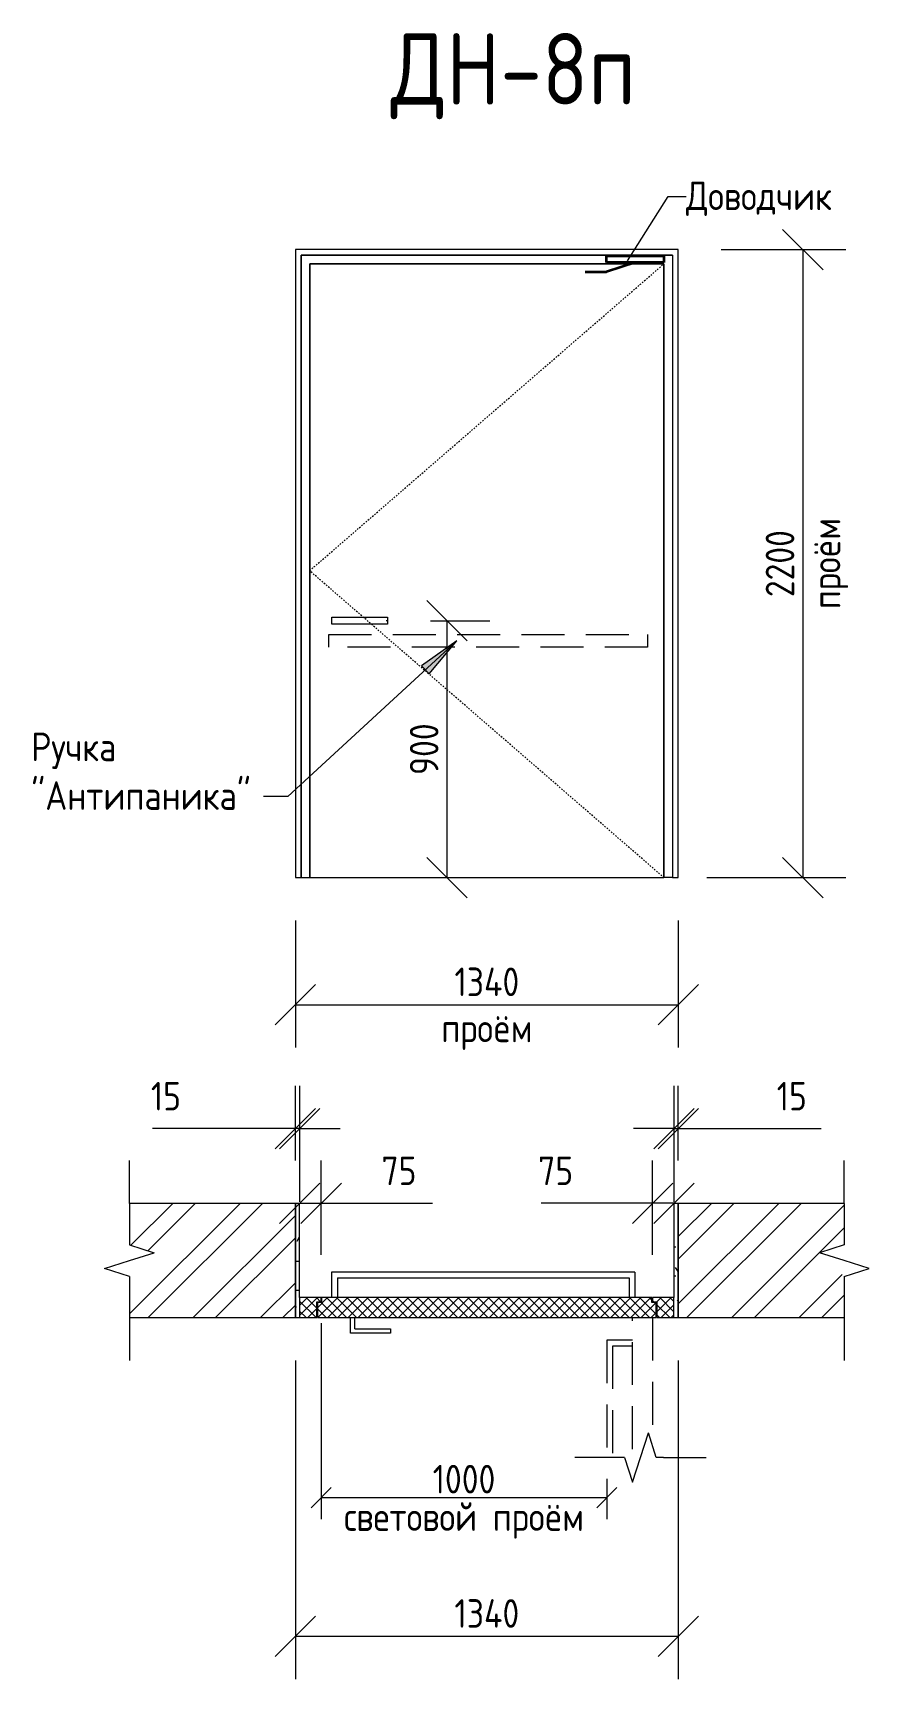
# Model space of a CAD drawing. Header units: millimetres. Extents: x -11345 to 411485, y -9810 to 73012.
# Drawn here: x -2171.2 to -2112.6, y 70978.6 to 71093.9 of the extents above; entities that cross this region are included whole.
import ezdxf

# ---------------------------------------------------------------- set-up
doc = ezdxf.new("R2010")
doc.units = ezdxf.units.MM
doc.linetypes.add('ADSK_Штриховая_ш2 п1_5', pattern=[4.5, 3, -1.5])
doc.linetypes.add('ADSK_Штриховая_ш3 п1_5', pattern=[4.5, 3, -1.5])
for name, color, linetype, lineweight in [('Аннотация', 7, 'Continuous', 18), ('Двери', 7, 'Continuous', 9), ('Заголовки', 7, 'Continuous', 20), ('Размеры', 7, 'Continuous', 5), ('Узлы', 7, 'Continuous', 18)]:
    doc.layers.add(name, color=color, linetype=linetype, lineweight=lineweight)
doc.layers.add('Линии', color=7, linetype='Continuous', lineweight=9, true_color=0x00a600)
doc.styles.add('GOST Common', font='GOST_Common.ttf', dxfattribs={"width": 0.9, "height": 125})
doc.styles.add('GOST Common_1', font='GOST_Common.ttf', dxfattribs={"width": 0.9, "height": 350})
doc.styles.add('GOST Common_3', font='GOST_Common.ttf', dxfattribs={"width": 0.9, "height": 250})
doc.styles.add('GOST Common_5', font='GOST_Common.ttf', dxfattribs={"width": 0.9, "height": 100})
doc.styles.add('GOST Common_6', font='GOST_Common.ttf', dxfattribs={"width": 0.9, "height": 200})
doc.dimstyles.new('ADSK_Основной_2_5_мм', dxfattribs={"dimscale": 304.8, "dimtxt": 251.428749, "dimasz": 0.463911, "dimexe": 0.492126, "dimexo": 0.492126, "dimgap": 0.098425, "dimtad": 1, "dimrnd": 0.01, "dimdsep": 46, "dimtxsty": 'GOST Common_3', "dimblk1": 'OBLIQUE', "dimblk2": 'OBLIQUE', "dimsah": 1, "dimcen": 0.09, "dimdle": 0.492126, "dimazin": 2, "dimtfac": 1, "dimtdec": 4, "dimtix": 1, "dimtmove": 0, "dimatfit": 3, "dimfxl": 1, "dimtvp": 1, "dimtolj": 1, "dimtzin": 0, "dimlwd": 20, "dimlwe": 20, "dimarcsym": 2})
doc.dimstyles.new('ADSK_Основной_2_5_мм_Округление_до_1_мм', dxfattribs={"dimscale": 304.8, "dimtxt": 250, "dimasz": 0.463911, "dimexe": 0.492126, "dimexo": 0.492126, "dimgap": 0.098425, "dimtad": 1, "dimdec": 0, "dimdsep": 46, "dimtxsty": 'GOST Common_3', "dimblk1": 'OBLIQUE', "dimblk2": 'OBLIQUE', "dimsah": 1, "dimcen": 0.09, "dimdle": 0.492126, "dimazin": 2, "dimtfac": 1, "dimtdec": 0, "dimtix": 1, "dimtmove": 0, "dimatfit": 3, "dimfxl": 1, "dimtvp": 1, "dimtolj": 1, "dimtzin": 0, "dimlwd": 20, "dimlwe": 20, "dimarcsym": 2})
doc.dimstyles.new('ADSK_Основной_2_5_мм_Округление_до_1_мм_1', dxfattribs={"dimscale": 304.8, "dimtxt": 251.428749, "dimasz": 0.463911, "dimexe": 0.492126, "dimexo": 0.492126, "dimgap": 0.098425, "dimtad": 1, "dimdec": 0, "dimdsep": 46, "dimtxsty": 'GOST Common_3', "dimblk1": 'OBLIQUE', "dimblk2": 'OBLIQUE', "dimsah": 1, "dimcen": 0.09, "dimdle": 0.492126, "dimazin": 2, "dimtfac": 1, "dimtdec": 4, "dimtix": 1, "dimtmove": 1, "dimatfit": 3, "dimfxl": 1, "dimtvp": 1, "dimtolj": 1, "dimtzin": 0, "dimlwd": 20, "dimlwe": 20, "dimarcsym": 2})
doc.dimstyles.new('ADSK_Основной_2_5_мм_Округление_до_1_мм_min_световой_проём', dxfattribs={"dimscale": 304.8, "dimtxt": 125.714375, "dimasz": 0.231955, "dimexe": 0.246063, "dimexo": 0.246063, "dimgap": 0.049213, "dimtad": 1, "dimdec": 0, "dimdsep": 46, "dimtxsty": 'GOST Common_1', "dimblk1": 'OBLIQUE', "dimblk2": 'OBLIQUE', "dimsah": 1, "dimcen": 0.09, "dimdle": 0.246063, "dimazin": 2, "dimtfac": 1, "dimtdec": 4, "dimtix": 1, "dimtmove": 0, "dimatfit": 3, "dimfxl": 1, "dimtvp": 1, "dimtolj": 1, "dimtzin": 0, "dimlwd": 20, "dimlwe": 20, "dimarcsym": 2})
pattern_1 = [(45, (-2141.74805, 70970.2322), (-0.3535534, 0.3535534), []), (135, (-2141.74805, 70970.2322), (-0.3535534, -0.3535534), [])]

# ---------------------------------------------------------------- blocks, each defined once
blk = doc.blocks.new('Family - ___-2674041-ДН-8п')
at = {"layer": 'Двери'}
for p, q in [((787.2, 5423.5), (-552.8, 5423.5)), ((-552.8, 5423.5), (-552.8, 3223.5)), ((787.2, 3223.5), (787.2, 5423.5)), ((-532.8, 3223.5), (-532.8, 5403.5)), ((-532.8, 5403.5), (767.2, 5403.5)), ((767.2, 5403.5), (-532.8, 5403.5)), ((-532.8, 5403.5), (-532.8, 3223.5)), ((-502.8, 5373.5), (-502.8, 3223.5)), ((737.2, 5373.5), (-502.8, 5373.5)), ((-502.8, 5373.5), (737.2, 5373.5)), ((-502.8, 3223.5), (-502.8, 5373.5)), ((737.2, 3223.5), (737.2, 5373.5)), ((737.2, 5373.5), (737.2, 3223.5)), ((767.2, 5403.5), (767.2, 3223.5)), ((767.2, 5403.5), (767.2, 3223.5)), ((-552.8, 3223.5), (-532.8, 3223.5)), ((-532.8, 3223.5), (-502.8, 3223.5)), ((-502.8, 3223.5), (737.2, 3223.5)), ((767.2, 3223.5), (737.2, 3223.5)), ((767.2, 3223.5), (787.2, 3223.5))]:
    blk.add_line(p, q, dxfattribs=at)
at = {"layer": 'Двери', "linetype": 'ADSK_Штриховая_ш2 п1_5'}
for p, q in [((-502.8, 4298.5), (737.2, 5373.5)), ((737.2, 3223.5), (-502.8, 4298.5))]:
    blk.add_line(p, q, dxfattribs=at)
blk = doc.blocks.new('ADSK_Обрыв_Линия - По умолчанию-6397007-ДН-8п')
at = {"layer": 'Узлы'}
for p, q in [((1368.4, 2082.2), (1368.4, 1937.2)), ((1368.4, 1825.9), (1368.4, 1682.2))]:
    blk.add_line(p, q, dxfattribs=at)
blk = doc.blocks.new('ADSK_Обрыв_Линия - По умолчанию-6396943-ДН-8п')
at = {"layer": 'Узлы'}
for p, q in [((-1133.8, 2082.2), (-1133.8, 1937.2)), ((-1133.8, 1825.9), (-1133.8, 1682.2))]:
    blk.add_line(p, q, dxfattribs=at)
blk = doc.blocks.new('ADSK_Обрыв_Линия - По умолчанию-6405608-ДН-8п')
at = {"layer": 'Узлы'}
for p, q in [((598.8, 1192.2), (575.2, 1192.2)), ((735.2, 1192.2), (710.2, 1192.2))]:
    blk.add_line(p, q, dxfattribs=at)
blk = doc.blocks.new('_Oblique')
at = {"color": 0, "linetype": 'ByBlock', "lineweight": -2}
blk.add_line((-0.5, -0.5), (0.5, 0.5), dxfattribs=at)
blk = doc.blocks.new('*D791')
at = {"layer": 'Defpoints', "color": 0, "transparency": 16777216}
for p in [(-2152.8, 71034.7), (-2126, 71034.7), (-2126, 71025.8)]:
    blk.add_point(p, dxfattribs=at)
at = {"layer": 'Размеры', "color": 0, "transparency": 16777216}
for p, q in [((-2152.8, 71031.7), (-2152.8, 71022.8)), ((-2126, 71031.7), (-2126, 71022.8)), ((-2152.81, 71025.8), (-2126, 71025.8))]:
    blk.add_line(p, q, dxfattribs=at)
at = {"layer": 'Размеры', "color": 0, "transparency": 16777216, "xscale": 2.828, "yscale": 2.828, "zscale": 2.828, "rotation": 180}
blk.add_blockref('_Oblique', (-2152.8, 71025.8), dxfattribs=at)
at = {"layer": 'Размеры', "color": 0, "transparency": 16777216, "xscale": 2.828, "yscale": 2.828, "zscale": 2.828}
blk.add_blockref('_Oblique', (-2126, 71025.8), dxfattribs=at)
at = {"layer": 'Размеры', "color": 0, "lineweight": 20, "transparency": 16777216, "char_height": 2, "width": 9.7162, "attachment_point": 5, "style": 'GOST Common_5'}
for s, insert in [('\\A1;1340', (-2139.4, 71027.4)), ('\\A1;проём', (-2139.4, 71023.9))]:
    blk.add_mtext(s, dxfattribs=dict(at, insert=insert))
blk = doc.blocks.new('*D792')
at = {"layer": 'Defpoints', "color": 0, "transparency": 16777216}
for p in [(-2126, 71078.7), (-2127, 71034.7), (-2117.28, 71034.7)]:
    blk.add_point(p, dxfattribs=at)
at = {"layer": 'Размеры', "color": 0, "transparency": 16777216}
for p, q in [((-2123, 71078.7), (-2114.28, 71078.7)), ((-2117.28, 71078.71), (-2117.28, 71034.69)), ((-2124, 71034.7), (-2114.28, 71034.7))]:
    blk.add_line(p, q, dxfattribs=at)
at = {"layer": 'Размеры', "color": 0, "transparency": 16777216, "xscale": 2.828, "yscale": 2.828, "zscale": 2.828}
for p, rotation in [((-2117.28, 71078.7), 90), ((-2117.28, 71034.7), 270)]:
    blk.add_blockref('_Oblique', p, dxfattribs=dict(at, rotation=rotation))
at = {"layer": 'Размеры', "color": 0, "lineweight": 20, "transparency": 16777216, "char_height": 2, "width": 9.7162, "attachment_point": 5, "rotation": 90, "style": 'GOST Common_5'}
for s, insert in [('\\A1;проём', (-2115.38, 71056.7)), ('\\A1;2200', (-2118.88, 71056.7))]:
    blk.add_mtext(s, dxfattribs=dict(at, insert=insert))
blk = doc.blocks.new('*D793')
at = {"layer": 'Defpoints', "color": 0, "transparency": 16777216}
for p in [(-2126.3, 71017.12), (-2126.3, 71011.88), (-2126, 71011.88)]:
    blk.add_point(p, dxfattribs=at)
at = {"layer": 'Размеры', "color": 0, "transparency": 16777216}
for p, q in [((-2126.3, 71014.88), (-2126.3, 71020.12)), ((-2126, 71014.88), (-2126, 71020.12)), ((-2126.3, 71017.12), (-2129.13, 71017.12)), ((-2126.3, 71017.12), (-2126, 71017.12)), ((-2126, 71017.12), (-2116, 71017.12))]:
    blk.add_line(p, q, dxfattribs=at)
at = {"layer": 'Размеры', "color": 0, "transparency": 16777216, "xscale": 2.828, "yscale": 2.828, "zscale": 2.828}
blk.add_blockref('_Oblique', (-2126.3, 71017.12), dxfattribs=at)
at = {"layer": 'Размеры', "color": 0, "transparency": 16777216, "xscale": 2.828, "yscale": 2.828, "zscale": 2.828, "rotation": 180}
blk.add_blockref('_Oblique', (-2126, 71017.12), dxfattribs=at)
at = {"layer": 'Размеры', "color": 0, "lineweight": 20, "transparency": 16777216, "insert": (-2119.11, 71020.39), "char_height": 2, "width": 3.2217, "attachment_point": 1, "line_spacing_factor": 1.022761, "style": 'GOST Common_5'}
blk.add_mtext('\\A1;15', dxfattribs=at)
blk = doc.blocks.new('*D794')
at = {"layer": 'Defpoints', "color": 0, "transparency": 16777216}
for p in [(-2152.8, 71017.12), (-2152.8, 71011.88), (-2152.5, 71011.88)]:
    blk.add_point(p, dxfattribs=at)
at = {"layer": 'Размеры', "color": 0, "transparency": 16777216}
for p, q in [((-2152.8, 71014.88), (-2152.8, 71020.12)), ((-2152.5, 71014.88), (-2152.5, 71020.12)), ((-2152.8, 71017.12), (-2162.81, 71017.12)), ((-2152.5, 71017.12), (-2152.8, 71017.12)), ((-2152.5, 71017.12), (-2149.68, 71017.12))]:
    blk.add_line(p, q, dxfattribs=at)
at = {"layer": 'Размеры', "color": 0, "transparency": 16777216, "xscale": 2.828, "yscale": 2.828, "zscale": 2.828}
blk.add_blockref('_Oblique', (-2152.8, 71017.12), dxfattribs=at)
at = {"layer": 'Размеры', "color": 0, "transparency": 16777216, "xscale": 2.828, "yscale": 2.828, "zscale": 2.828, "rotation": 180}
blk.add_blockref('_Oblique', (-2152.5, 71017.12), dxfattribs=at)
at = {"layer": 'Размеры', "color": 0, "lineweight": 20, "transparency": 16777216, "insert": (-2162.92, 71020.39), "char_height": 2, "width": 3.2217, "attachment_point": 1, "line_spacing_factor": 1.022761, "style": 'GOST Common_5'}
blk.add_mtext('\\A1;15', dxfattribs=at)
blk = doc.blocks.new('*D795')
at = {"layer": 'Defpoints', "color": 0, "transparency": 16777216}
for p in [(-2127.8, 71011.89), (-2126.3, 71008.99), (-2127.8, 71005.28)]:
    blk.add_point(p, dxfattribs=at)
at = {"layer": 'Размеры', "color": 0, "transparency": 16777216}
for p, q in [((-2127.8, 71008.28), (-2127.8, 71014.89)), ((-2126.3, 71011.99), (-2126.3, 71014.89)), ((-2127.8, 71011.89), (-2135.6, 71011.89)), ((-2126.3, 71011.89), (-2127.8, 71011.89))]:
    blk.add_line(p, q, dxfattribs=at)
at = {"layer": 'Размеры', "color": 0, "transparency": 16777216, "xscale": 2.828, "yscale": 2.828, "zscale": 2.828, "rotation": 180}
blk.add_blockref('_Oblique', (-2127.8, 71011.89), dxfattribs=at)
at = {"layer": 'Размеры', "color": 0, "transparency": 16777216, "xscale": 2.828, "yscale": 2.828, "zscale": 2.828}
blk.add_blockref('_Oblique', (-2126.3, 71011.89), dxfattribs=at)
at = {"layer": 'Размеры', "color": 0, "lineweight": 20, "transparency": 16777216, "insert": (-2135.81, 71015.16), "char_height": 2, "width": 3.7842, "attachment_point": 1, "line_spacing_factor": 1.022761, "style": 'GOST Common_5'}
blk.add_mtext('\\A1;75', dxfattribs=at)
blk = doc.blocks.new('*D796')
at = {"layer": 'Defpoints', "color": 0, "transparency": 16777216}
for p in [(-2152.5, 71011.89), (-2152.5, 71008.99), (-2151, 71005.28)]:
    blk.add_point(p, dxfattribs=at)
at = {"layer": 'Размеры', "color": 0, "transparency": 16777216}
for p, q in [((-2152.5, 71011.99), (-2152.5, 71014.89)), ((-2151, 71008.28), (-2151, 71014.89)), ((-2152.5, 71011.89), (-2151, 71011.89)), ((-2151, 71011.89), (-2143.21, 71011.89))]:
    blk.add_line(p, q, dxfattribs=at)
at = {"layer": 'Размеры', "color": 0, "transparency": 16777216, "xscale": 2.828, "yscale": 2.828, "zscale": 2.828, "rotation": 180}
blk.add_blockref('_Oblique', (-2152.5, 71011.89), dxfattribs=at)
at = {"layer": 'Размеры', "color": 0, "transparency": 16777216, "xscale": 2.828, "yscale": 2.828, "zscale": 2.828}
blk.add_blockref('_Oblique', (-2151, 71011.89), dxfattribs=at)
at = {"layer": 'Размеры', "color": 0, "lineweight": 20, "transparency": 16777216, "insert": (-2146.78, 71015.16), "char_height": 2, "width": 3.7842, "attachment_point": 1, "line_spacing_factor": 1.022761, "style": 'GOST Common_5'}
blk.add_mtext('\\A1;75', dxfattribs=at)
blk = doc.blocks.new('*D797')
at = {"layer": 'Defpoints', "color": 0, "transparency": 16777216}
for p in [(-2151, 71004.98), (-2131, 70994.08), (-2151, 70991.26)]:
    blk.add_point(p, dxfattribs=at)
at = {"layer": 'Размеры', "color": 0, "transparency": 16777216}
for p, q in [((-2151, 71003.48), (-2151, 70989.76)), ((-2131, 70992.58), (-2131, 70989.76)), ((-2131, 70991.26), (-2151.01, 70991.26))]:
    blk.add_line(p, q, dxfattribs=at)
at = {"layer": 'Размеры', "color": 0, "transparency": 16777216, "xscale": 1.414, "yscale": 1.414, "zscale": 1.414, "rotation": 180}
blk.add_blockref('_Oblique', (-2151, 70991.26), dxfattribs=at)
at = {"layer": 'Размеры', "color": 0, "transparency": 16777216, "xscale": 1.414, "yscale": 1.414, "zscale": 1.414}
blk.add_blockref('_Oblique', (-2131, 70991.26), dxfattribs=at)
at = {"layer": 'Размеры', "color": 0, "lineweight": 20, "transparency": 16777216, "char_height": 2, "width": 25.9781, "attachment_point": 5, "style": 'GOST Common_5'}
for s, insert in [('\\A1;1000', (-2141, 70992.56)), ('\\A1;световой проём', (-2141, 70989.66))]:
    blk.add_mtext(s, dxfattribs=dict(at, insert=insert))
blk = doc.blocks.new('*D798')
at = {"layer": 'Defpoints', "color": 0, "transparency": 16777216}
for p in [(-2146.35, 71052.7), (-2142.19, 71052.7), (-2143.19, 71034.7)]:
    blk.add_point(p, dxfattribs=at)
at = {"layer": 'Размеры', "color": 0, "transparency": 16777216}
for p, q in [((-2143.35, 71052.7), (-2139.19, 71052.7)), ((-2142.19, 71034.69), (-2142.19, 71052.71)), ((-2140.19, 71034.7), (-2139.19, 71034.7))]:
    blk.add_line(p, q, dxfattribs=at)
at = {"layer": 'Размеры', "color": 0, "transparency": 16777216, "xscale": 2.828, "yscale": 2.828, "zscale": 2.828}
for p, rotation in [((-2142.19, 71052.7), 90), ((-2142.19, 71034.7), 270)]:
    blk.add_blockref('_Oblique', p, dxfattribs=dict(at, rotation=rotation))
at = {"layer": 'Размеры', "color": 0, "lineweight": 20, "transparency": 16777216, "insert": (-2143.79, 71043.7), "char_height": 2, "width": 6.4434, "attachment_point": 5, "rotation": 90, "style": 'GOST Common_5'}
blk.add_mtext('\\A1;900', dxfattribs=at)
blk = doc.blocks.new('*D799')
at = {"layer": 'Defpoints', "color": 0, "transparency": 16777216}
for p in [(-2152.8, 71003.88), (-2126, 71003.88), (-2126, 70981.55)]:
    blk.add_point(p, dxfattribs=at)
at = {"layer": 'Размеры', "color": 0, "transparency": 16777216}
for p, q in [((-2152.8, 71000.88), (-2152.8, 70978.55)), ((-2126, 71000.88), (-2126, 70978.55)), ((-2152.81, 70981.55), (-2126, 70981.55))]:
    blk.add_line(p, q, dxfattribs=at)
at = {"layer": 'Размеры', "color": 0, "transparency": 16777216, "xscale": 2.828, "yscale": 2.828, "zscale": 2.828, "rotation": 180}
blk.add_blockref('_Oblique', (-2152.8, 70981.55), dxfattribs=at)
at = {"layer": 'Размеры', "color": 0, "transparency": 16777216, "xscale": 2.828, "yscale": 2.828, "zscale": 2.828}
blk.add_blockref('_Oblique', (-2126, 70981.55), dxfattribs=at)
at = {"layer": 'Размеры', "color": 0, "lineweight": 20, "transparency": 16777216, "insert": (-2139.4, 70983.15), "char_height": 2, "width": 7.2616, "attachment_point": 5, "style": 'GOST Common_5'}
blk.add_mtext('\\A1;1340', dxfattribs=at)

msp = doc.modelspace()

# ---------------------------------------------------------------- hatches: boundary and pattern name
at = {"layer": 'Аннотация', "lineweight": 9}
msp.add_hatch(color=256, dxfattribs=at).paths.add_polyline_path([(-2141.49328, 71051.29275), (-2143.96758, 71049.55097), (-2143.43247, 71048.96992)])
at = {"layer": 'Узлы', "lineweight": 9}
h = msp.add_hatch(dxfattribs=at)
h.set_pattern_fill('FP_2', color=256, scale=0.02, style=0, pattern_type=2)
h.set_pattern_definition([(45, (-2141.748, 70970.2322), (-2.3573, 2.3573), []), (45, (-2140.1765, 70970.2322), (-2.3573, 2.3573), [])])
h.paths.add_polyline_path([(-2152.80494, 71003.87613), (-2152.80494, 71011.87613), (-2164.42494, 71011.87613), (-2164.42494, 71008.97613), (-2162.69289, 71008.42613), (-2164.42494, 71006.74996), (-2164.42494, 71003.87613), (-2162.69289, 71003.87613)])
h.paths.add_polyline_path([(-2126.00494, 71003.87613), (-2114.37952, 71003.87613), (-2114.37952, 71006.74996), (-2116.11157, 71008.42613), (-2114.37952, 71008.97613), (-2114.37952, 71011.87613), (-2126.00494, 71011.87613), (-2126.00494, 71007.31304)])
h = msp.add_hatch(dxfattribs=at)
h.set_pattern_fill('FP_4', color=256, scale=0.02, style=0, pattern_type=2)
h.set_pattern_definition([(0, (-2141.748, 70970.2322), (4.064, 1.016), [0.33528, -2.71272, 0.33528, -2.71272, -16.256]), (0, (-2141.748, 70970.2322), (4.064, 1.016), [-6.096, 0.33528, -5.76072, 0.33528, -2.71272, -7.112]), (0, (-2141.748, 70970.2322), (4.064, 1.016), [-15.24, 0.33528, -1.69672, 0.33528, -4.74472]), (120, (-2140.224, 70970.7402), (-2.911882, 3.011527), [0.33528, -2.71272, 0.33528, -2.71272, -16.256]), (120, (-2140.224, 70970.7402), (-2.911882, 3.011527), [-6.096, 0.33528, -5.76072, 0.33528, -2.71272, -7.112]), (120, (-2140.224, 70970.7402), (-2.911882, 3.011527), [-15.24, 0.33528, -1.69672, 0.33528, -4.74472]), (240, (-2139.716, 70972.7722), (-1.152118, -4.027527), [0.33528, -2.71272, 0.33528, -2.71272, -16.256]), (240, (-2139.716, 70972.7722), (-1.152118, -4.027527), [-6.096, 0.33528, -5.76072, 0.33528, -2.71272, -7.112]), (240, (-2139.716, 70972.7722), (-1.152118, -4.027527), [-15.24, 0.33528, -1.69672, 0.33528, -4.74472])])
h.paths.add_polyline_path([(-2126.00494, 71003.87613), (-2126.00494, 71011.87613), (-2126.30494, 71011.87613), (-2126.30494, 71003.87613)])
h.paths.add_polyline_path([(-2152.50494, 71003.87613), (-2152.50494, 71011.87613), (-2152.80494, 71011.87613), (-2152.80494, 71003.87613)])
h = msp.add_hatch(dxfattribs=at)
h.set_pattern_fill('FP_3', color=256, scale=0.02, style=0, pattern_type=2)
h.set_pattern_definition(pattern_1)
h.paths.add_polyline_path([(-2151.30494, 71003.87613), (-2151.30494, 71004.97613), (-2151.00494, 71004.97613), (-2151.00494, 71005.27613), (-2152.50494, 71005.27613), (-2152.50494, 71003.87613)])
h.paths.add_polyline_path([(-2127.50494, 71003.87613), (-2126.30494, 71003.87613), (-2126.30494, 71005.27613), (-2127.80494, 71005.27613), (-2127.80494, 71004.97613), (-2127.50494, 71004.97613), (-2127.50494, 71004.93613)])
h = msp.add_hatch(dxfattribs=at)
h.set_pattern_fill('FP_3', color=256, scale=0.02, style=0, pattern_type=2)
h.set_pattern_definition(pattern_1)
h.paths.add_polyline_path([(-2151.26494, 71003.87613), (-2127.54494, 71003.87613), (-2127.54494, 71004.93613), (-2127.84494, 71004.93613), (-2127.84494, 71005.27613), (-2150.96494, 71005.27613), (-2150.96494, 71004.93613), (-2151.26494, 71004.93613)])

# ---------------------------------------------------------------- linework, layer by layer
at = {"layer": 'Аннотация', "lineweight": 9}
for p, q in [((-2129.56222, 71077.91747), (-2126.71209, 71082.42471)), ((-2126.71209, 71082.42471), (-2125.45528, 71082.42471)), ((-2141.49328, 71051.29275), (-2153.34381, 71040.379)), ((-2141.49328, 71051.29275), (-2143.96758, 71049.55097)), ((-2143.43247, 71048.96992), (-2141.49328, 71051.29275)), ((-2143.96758, 71049.55097), (-2143.43247, 71048.96992)), ((-2154.6699, 71040.379), (-2155.04639, 71040.379)), ((-2153.34381, 71040.379), (-2154.6699, 71040.379))]:
    msp.add_line(p, q, dxfattribs=at)
at = {"layer": 'Аннотация'}
for p, q in [((-2164.42494, 71011.87613), (-2164.42494, 71014.87613)), ((-2114.37952, 71011.87613), (-2114.37952, 71014.87613)), ((-2164.42494, 71008.97613), (-2162.69289, 71008.42613)), ((-2164.42494, 71008.97613), (-2162.69289, 71008.42613)), ((-2114.37952, 71008.97613), (-2116.11157, 71008.42613)), ((-2114.37952, 71008.97613), (-2116.11157, 71008.42613)), ((-2166.15794, 71007.31304), (-2164.42494, 71007.87613)), ((-2166.15794, 71007.31304), (-2164.42494, 71007.87613)), ((-2164.42494, 71007.87613), (-2162.69289, 71008.42613)), ((-2114.37952, 71007.87613), (-2116.11157, 71008.42613)), ((-2112.64652, 71007.31304), (-2114.37952, 71007.87613)), ((-2112.64652, 71007.31304), (-2114.37952, 71007.87613)), ((-2164.42494, 71006.74996), (-2166.15794, 71007.31304)), ((-2164.42494, 71006.74996), (-2166.15794, 71007.31304)), ((-2114.37952, 71006.74996), (-2112.64652, 71007.31304)), ((-2114.37952, 71006.74996), (-2112.64652, 71007.31304)), ((-2164.42494, 71003.87613), (-2164.42494, 71000.87613)), ((-2114.37952, 71003.87613), (-2114.37952, 71000.87613)), ((-2128.64494, 70994.07613), (-2128.09494, 70995.80818)), ((-2127.54494, 70994.07613), (-2128.09494, 70995.80818)), ((-2127.54494, 70994.07613), (-2128.09494, 70995.80818)), ((-2130.24494, 70994.07613), (-2133.24494, 70994.07613)), ((-2129.77111, 70994.07613), (-2129.20802, 70992.34313)), ((-2129.77111, 70994.07613), (-2129.20802, 70992.34313)), ((-2129.20802, 70992.34313), (-2128.64494, 70994.07613)), ((-2129.20802, 70992.34313), (-2128.64494, 70994.07613)), ((-2127.04494, 70994.07613), (-2124.04494, 70994.07613))]:
    msp.add_line(p, q, dxfattribs=at)
at = {"layer": 'Линии', "color": 7, "lineweight": 35}
for p, q in [((-2131.01495, 71077.79913), (-2131.01495, 71078.26079)), ((-2131.01495, 71078.26079), (-2127.01495, 71078.26079)), ((-2127.01495, 71078.26079), (-2127.01495, 71077.79913)), ((-2132.51495, 71077.14223), (-2131.01495, 71077.14223)), ((-2127.01495, 71077.79913), (-2131.01495, 71077.79913)), ((-2129.01495, 71077.79913), (-2131.01495, 71077.14223))]:
    msp.add_line(p, q, dxfattribs=at)
at = {"layer": 'Линии', "color": 7}
for p, q in [((-2150.24509, 71052.95189), (-2146.34509, 71052.95189)), ((-2150.24509, 71052.45189), (-2150.24509, 71052.95189)), ((-2146.34509, 71052.95189), (-2146.34509, 71052.45189)), ((-2146.34509, 71052.45189), (-2150.24509, 71052.45189)), ((-2152.80494, 71011.87613), (-2164.42494, 71011.87613)), ((-2152.80494, 71003.87613), (-2152.80494, 71011.87613)), ((-2152.80494, 71011.87613), (-2152.80494, 71003.87613)), ((-2152.50494, 71011.87613), (-2152.80494, 71011.87613)), ((-2152.50494, 71005.27613), (-2152.50494, 71011.87613)), ((-2126.30494, 71011.87613), (-2126.30494, 71005.27613)), ((-2126.00494, 71011.87613), (-2126.30494, 71011.87613)), ((-2126.00494, 71011.87613), (-2126.00494, 71003.87613)), ((-2114.37952, 71011.87613), (-2126.00494, 71011.87613)), ((-2126.00494, 71003.87613), (-2126.00494, 71011.87613)), ((-2151.00494, 71005.27613), (-2152.50494, 71005.27613)), ((-2152.50494, 71005.27613), (-2152.50494, 71003.87613)), ((-2151.30494, 71003.87613), (-2151.30494, 71004.97613)), ((-2151.30494, 71004.97613), (-2151.00494, 71004.97613)), ((-2150.96494, 71004.93613), (-2151.26494, 71004.93613)), ((-2151.26494, 71004.93613), (-2151.26494, 71003.87613)), ((-2151.00494, 71004.97613), (-2151.00494, 71005.27613)), ((-2127.84494, 71005.27613), (-2150.96494, 71005.27613)), ((-2150.96494, 71005.27613), (-2150.96494, 71004.93613)), ((-2127.84494, 71004.93613), (-2127.84494, 71005.27613)), ((-2127.54494, 71004.93613), (-2127.84494, 71004.93613)), ((-2126.30494, 71005.27613), (-2127.80494, 71005.27613)), ((-2127.80494, 71005.27613), (-2127.80494, 71004.97613)), ((-2127.80494, 71004.97613), (-2127.50494, 71004.97613)), ((-2127.54494, 71003.87613), (-2127.54494, 71004.93613)), ((-2127.50494, 71004.97613), (-2127.50494, 71003.87613)), ((-2126.30494, 71003.87613), (-2126.30494, 71005.27613)), ((-2164.42494, 71003.87613), (-2152.80494, 71003.87613)), ((-2152.80494, 71003.87613), (-2152.50494, 71003.87613)), ((-2152.50494, 71003.87613), (-2151.30494, 71003.87613)), ((-2151.26494, 71003.87613), (-2127.54494, 71003.87613)), ((-2127.50494, 71003.87613), (-2126.30494, 71003.87613)), ((-2126.30494, 71003.87613), (-2126.00494, 71003.87613)), ((-2126.00494, 71003.87613), (-2114.37952, 71003.87613))]:
    msp.add_line(p, q, dxfattribs=at)
at = {"layer": 'Линии', "color": 7, "linetype": 'ADSK_Штриховая_ш3 п1_5'}
for p, q in [((-2146.34509, 71052.70189), (-2146.44509, 71052.70189)), ((-2150.47147, 71051.73017), (-2128.14509, 71051.73017)), ((-2150.47147, 71050.85101), (-2150.47147, 71051.73017)), ((-2128.14509, 71051.73017), (-2128.14509, 71050.85101)), ((-2128.14509, 71050.85101), (-2150.47147, 71050.85101))]:
    msp.add_line(p, q, dxfattribs=at)
at = {"layer": 'Линии', "color": 7, "lineweight": 20}
for p, q in [((-2150.26481, 71007.06651), (-2150.26481, 71005.27613)), ((-2129.05011, 71007.06651), (-2150.26481, 71007.06651)), ((-2149.86481, 71006.66651), (-2129.45011, 71006.66651)), ((-2149.86481, 71006.66651), (-2149.86481, 71005.27613)), ((-2129.45011, 71006.66651), (-2129.45011, 71005.27613)), ((-2129.05011, 71007.06651), (-2129.05011, 71005.27613)), ((-2148.93905, 71002.78574), (-2148.93905, 71003.87613)), ((-2148.63905, 71003.08574), (-2148.63905, 71003.87613)), ((-2148.63905, 71003.08574), (-2146.13905, 71003.08574)), ((-2146.13905, 71003.08574), (-2146.13905, 71002.78574)), ((-2146.13905, 71002.78574), (-2148.93905, 71002.78574))]:
    msp.add_line(p, q, dxfattribs=at)
at = {"layer": 'Линии', "color": 7, "linetype": 'ADSK_Штриховая_ш3 п1_5', "lineweight": 20}
for p, q in [((-2129.20494, 70994.66118), (-2129.20494, 71003.87613)), ((-2127.80494, 71003.87613), (-2127.80494, 70994.89492)), ((-2129.20494, 71002.28574), (-2131.00494, 71002.28574)), ((-2131.00494, 71002.28574), (-2131.00494, 70994.07613)), ((-2130.60494, 71001.88574), (-2130.60494, 70994.07613)), ((-2129.20494, 71001.88574), (-2130.60494, 71001.88574))]:
    msp.add_line(p, q, dxfattribs=at)

# ---------------------------------------------------------------- block references
at = {"layer": 'Двери', "xscale": 0.02, "yscale": 0.02, "zscale": 0.02}
msp.add_blockref('Family - ___-2674041-ДН-8п', (-2141.74805, 70970.23221), dxfattribs=at)
at = {"layer": 'Узлы', "xscale": 0.02, "yscale": 0.02, "zscale": 0.02}
for name in ['ADSK_Обрыв_Линия - По умолчанию-6396943-ДН-8п', 'ADSK_Обрыв_Линия - По умолчанию-6397007-ДН-8п', 'ADSK_Обрыв_Линия - По умолчанию-6405608-ДН-8п']:
    msp.add_blockref(name, (-2141.74805, 70970.23221), dxfattribs=at)

# ---------------------------------------------------------------- texts
at = {"layer": 'Аннотация', "lineweight": 9, "char_height": 2, "attachment_point": 1, "line_spacing_factor": 1.022766, "style": 'GOST Common'}
for s, insert, width in [('\\pxt1.8,3.6,5.4,7.2,9,10.8,12.6,14.4,16.2,18,19.8,21.6,23.4,25.2,27,28.8,30.6,32.4,34.2,36,37.8,39.6,41.4,43.2,45,46.8,48.6,50.4,52.2,54,55.8,57.6;{Доводчик}', (-2125.45528, 71083.46594), 12.384), ('\\pxt1.8,3.6,5.4,7.2,9,10.8,12.6,14.4,16.2,18,19.8,21.6,23.4,25.2,27,28.8,30.6,32.4,34.2,36,37.8,39.6,41.4,43.2,45,46.8,48.6,50.4,52.2,54,55.8,57.6;{Ручка "Антипаника"}', (-2171.29842, 71044.85981), 16.614)]:
    msp.add_mtext(s, dxfattribs=dict(at, insert=insert, width=width))
at = {"layer": 'Заголовки', "lineweight": 9, "insert": (-2137.55481, 71087.83449), "char_height": 5, "width": 17.442, "attachment_point": 8, "line_spacing_factor": 1.022766, "style": 'GOST Common_6'}
msp.add_mtext('\\pxqc,t0.36,0.72,1.08,1.44,1.8,2.16,2.52,2.88,3.24,3.6,3.96,4.32,4.68,5.04,5.4,5.76,6.12,6.48,6.84,7.2,7.56,7.92,8.28,8.64,9,9.36,9.72,10.08,10.44,10.8,11.16,11.52;{ДН-8п}', dxfattribs=at)

# ---------------------------------------------------------------- dimensions: what is measured, and where the dimension line sits
at = {"layer": 'Размеры', "lineweight": 20}
dim = msp.add_linear_dim(base=(-2117.27734, 71034.70189), p1=(-2126.00494, 71078.70189), p2=(-2127.00494, 71034.70189), angle=90, text='<>\\Xпроём', dimstyle='ADSK_Основной_2_5_мм', override={"dimscale": 0, "dimtxt": 76635.482717, "dimasz": 141.4, "dimexe": 150, "dimexo": 150, "dimgap": 30, "dimlfac": 50, "dimpost": '<>', "dimtxsty": 'GOST Common_5', "dimcen": 27.432, "dimfxl": 2200.568108, "dimlwd": 65535, "dimlwe": 65535}, dxfattribs=at)
dim.commit()
dim.dimension.update_dxf_attribs({"geometry": '*D792', "text_midpoint": (-2117.27734, 71056.70189)})
dim = msp.add_linear_dim(base=(-2142.19048, 71052.70189), p1=(-2143.19033, 71034.70189), p2=(-2146.34509, 71052.70189), angle=90, dimstyle='ADSK_Основной_2_5_мм_Округление_до_1_мм_1', override={"dimscale": 0, "dimtxt": 76635.482717, "dimasz": 141.4, "dimexe": 150, "dimexo": 150, "dimgap": 30, "dimlfac": 50, "dimpost": '<>', "dimtxsty": 'GOST Common_5', "dimcen": 27.432, "dimfxl": 1161.863069, "dimlwd": 65535, "dimlwe": 65535}, dxfattribs=at)
dim.commit()
dim.dimension.update_dxf_attribs({"geometry": '*D798', "text_midpoint": (-2143.79048, 71043.70189)})
for base, p1, p2, text, dimstyle, override, picture, middle in [((-2126.00494, 71025.80333), (-2152.80494, 71034.70189), (-2126.00494, 71034.70189), '<>\\Xпроём', 'ADSK_Основной_2_5_мм', {"dimscale": 0, "dimtxt": 76635.482717, "dimasz": 141.4, "dimexe": 150, "dimexo": 150, "dimgap": 30, "dimlfac": 50, "dimpost": '<>', "dimtxsty": 'GOST Common_5', "dimcen": 27.432, "dimfxl": 1340, "dimlwd": 65535, "dimlwe": 65535}, '*D791', (-2139.40494, 71025.80333)), ((-2151.00494, 70991.2619), (-2131.00494, 70994.07613), (-2151.00494, 71004.97613), '<>\\Xсветовой проём', 'ADSK_Основной_2_5_мм_Округление_до_1_мм_min_световой_проём', {"dimscale": 0, "dimtxt": 38317.741358, "dimasz": 70.7, "dimexe": 75, "dimexo": 75, "dimgap": 15, "dimlfac": 50, "dimpost": '<>', "dimtxsty": 'GOST Common_5', "dimcen": 27.432, "dimfxl": 1138.870054, "dimlwd": 65535, "dimlwe": 65535}, '*D797', (-2141.00494, 70991.2619))]:
    dim = msp.add_linear_dim(base=base, p1=p1, p2=p2, text=text, dimstyle=dimstyle, override=override, dxfattribs=at)
    dim.commit()
    dim.dimension.update_dxf_attribs({"geometry": picture, "text_midpoint": middle})
for base, p1, p2, override, picture, middle in [((-2152.80494, 71017.12058), (-2152.50494, 71011.87613), (-2152.80494, 71011.87613), {"dimscale": 0, "dimtxt": 76635.482717, "dimasz": 141.4, "dimexe": 150, "dimexo": 150, "dimgap": 30, "dimlfac": 50, "dimpost": '<>', "dimtxsty": 'GOST Common_5', "dimcen": 27.432, "dimfxl": 15, "dimlwd": 65535, "dimlwe": 65535}, '*D794', (-2161.31094, 71017.12058)), ((-2126.30494, 71017.12058), (-2126.00494, 71011.87613), (-2126.30494, 71011.87613), {"dimscale": 0, "dimtxt": 76635.482717, "dimasz": 141.4, "dimexe": 150, "dimexo": 150, "dimgap": 30, "dimlfac": 50, "dimpost": '<>', "dimtxsty": 'GOST Common_5', "dimcen": 27.432, "dimfxl": 15, "dimlwd": 65535, "dimlwe": 65535}, '*D793', (-2117.49894, 71017.12058)), ((-2152.50494, 71011.88836), (-2151.00494, 71005.27613), (-2152.50494, 71008.98811), {"dimscale": 0, "dimtxt": 76635.482717, "dimasz": 141.4, "dimexe": 150, "dimexo": 150, "dimgap": 30, "dimlfac": 50, "dimpost": '<>', "dimtxsty": 'GOST Common_5', "dimcen": 27.432, "dimfxl": 200.179882, "dimlwd": 65535, "dimlwe": 65535}, '*D796', (-2144.88716, 71011.88836)), ((-2127.80494, 71011.88836), (-2126.30494, 71008.98811), (-2127.80494, 71005.27613), {"dimscale": 0, "dimtxt": 76635.482717, "dimasz": 141.4, "dimexe": 150, "dimexo": 150, "dimgap": 30, "dimlfac": 50, "dimpost": '<>', "dimtxsty": 'GOST Common_5', "dimcen": 27.432, "dimfxl": 200.179882, "dimlwd": 65535, "dimlwe": 65535}, '*D795', (-2133.92271, 71011.88836))]:
    dim = msp.add_linear_dim(base=base, p1=p1, p2=p2, dimstyle='ADSK_Основной_2_5_мм_Округление_до_1_мм', override=override, dxfattribs=at)
    dim.commit()
    dim.dimension.update_dxf_attribs({"geometry": picture, "text_midpoint": middle, "dimtype": 160})
dim = msp.add_linear_dim(base=(-2126.00494, 70981.5526), p1=(-2152.80494, 71003.87613), p2=(-2126.00494, 71003.87613), dimstyle='ADSK_Основной_2_5_мм_Округление_до_1_мм_1', override={"dimscale": 0, "dimtxt": 76635.482717, "dimasz": 141.4, "dimexe": 150, "dimexo": 150, "dimgap": 30, "dimlfac": 50, "dimpost": '<>', "dimtxsty": 'GOST Common_5', "dimcen": 27.432, "dimfxl": 1340, "dimlwd": 65535, "dimlwe": 65535}, dxfattribs=at)
dim.commit()
dim.dimension.update_dxf_attribs({"geometry": '*D799', "text_midpoint": (-2139.40494, 70983.1526)})

doc.saveas('drawing.dxf')
